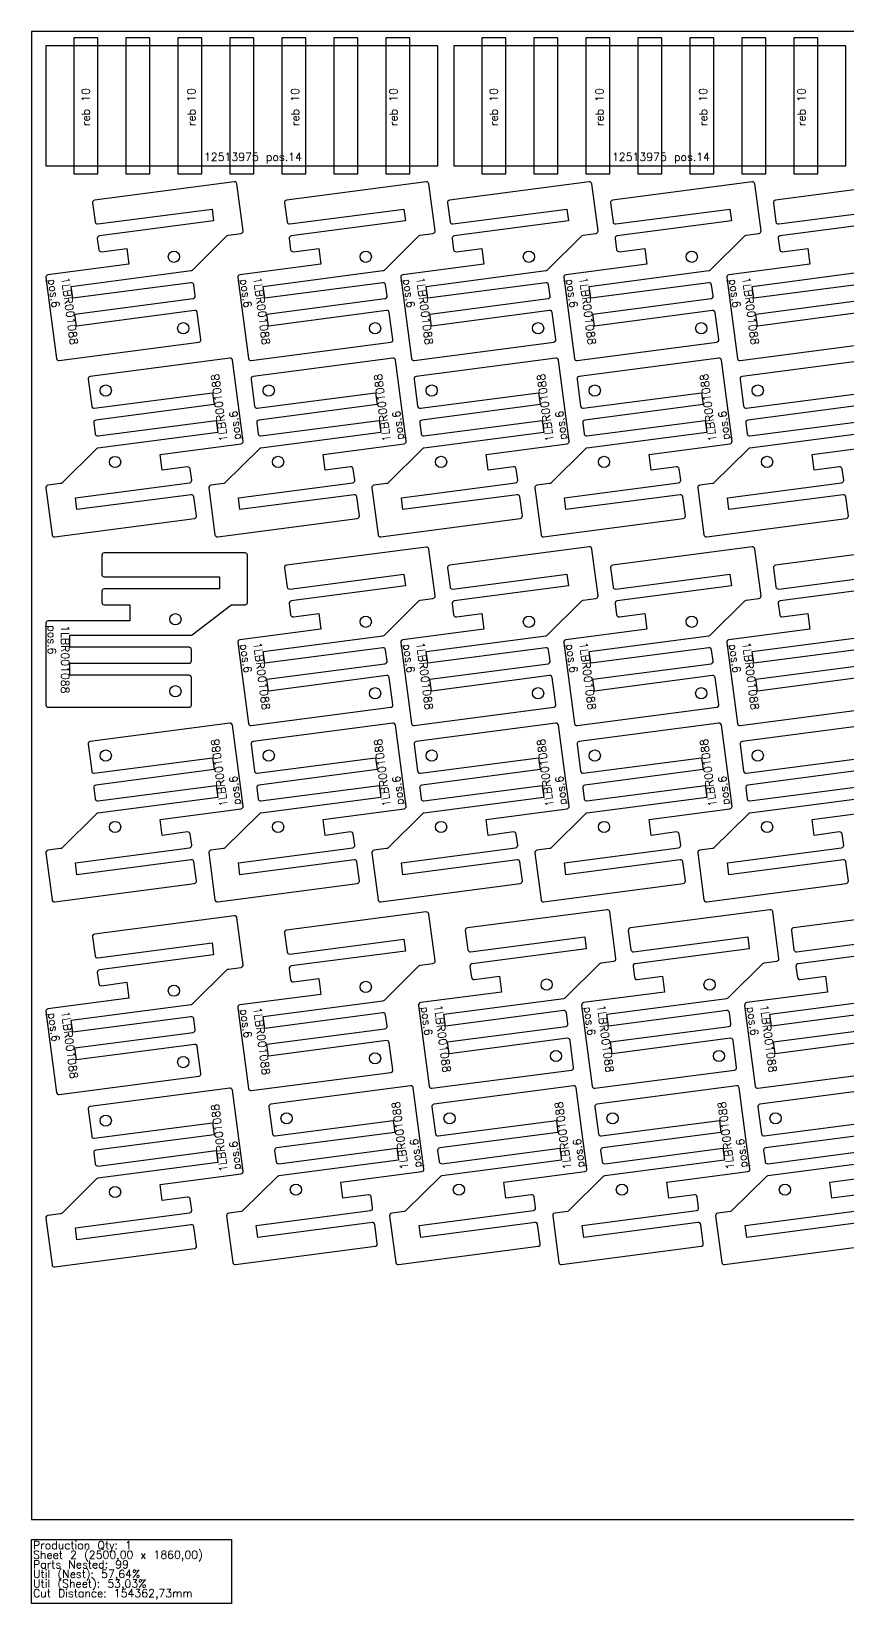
# Model space of a CAD drawing. Header units: millimetres. Extents: x 2625 to 5125, y -105 to 1860.
# Drawn here: x 2625 to 3645, y -105 to 1860 of the extents above; entities that cross this region are included whole.
import ezdxf

# ---------------------------------------------------------------- set-up
doc = ezdxf.new("R2010")
doc.units = ezdxf.units.MM
for name, color, linetype in [('1LBR001088', 7, 'Continuous'), ('Rebaixo', 6, 'Continuous'), ('sheet', 24, 'Continuous'), ('Stats', 7, 'Continuous'), ('Texto', 7, 'Continuous')]:
    doc.layers.add(name, color=color, linetype=linetype)
doc.styles.get("Standard").update_dxf_attribs({"font": 'txt.shx'})

msp = doc.modelspace()

# ---------------------------------------------------------------- linework, layer by layer
at = {"color": 1}
for points in [[(2643, 1692), (3133, 1692), (3133, 1842), (2643, 1842)], [(3153, 1692), (3643, 1692), (3643, 1842), (3153, 1842)]]:
    msp.add_lwpolyline(points, close=True, dxfattribs=at)
at = {"layer": '1LBR001088', "color": 32}
for points in [[(2701.4, 1645.7), (2704.5, 1621.9, 0.414214), (2707.9, 1619.4), (2850.7, 1638), (2852.6, 1623.2), (2709.9, 1604.5, 0.414214), (2707.3, 1601.1), (2709.1, 1587.2, 0.414214), (2712.5, 1584.7), (2744.2, 1588.8), (2746.8, 1569), (2645.6, 1555.7, 0.414214), (2643.1, 1552.4), (2656.3, 1451.2, 0.414214), (2659.7, 1448.7), (2834.2, 1471.5, 0.414214), (2836.7, 1474.9), (2832.3, 1508.6, 0.414214), (2829, 1511.2), (2681.2, 1491.8), (2679.3, 1506.7), (2827, 1526, 0.414214), (2829.6, 1529.4), (2827.8, 1543.3, 0.414214), (2824.4, 1545.9), (2676.7, 1526.5), (2674.7, 1541.4), (2824.5, 1561, 0.163912), (2826.2, 1561.8), (2869.4, 1604.6, -0.163912), (2871.1, 1605.4), (2887, 1607.5, 0.414214), (2889.5, 1610.9), (2881.9, 1669.4, 0.414214), (2878.5, 1671.9), (2704, 1649.1, 0.414214)], [(2941.3, 1645.7), (2944.5, 1621.9, 0.414214), (2947.8, 1619.4), (3090.6, 1638), (3092.5, 1623.2), (2949.8, 1604.5, 0.414214), (2947.2, 1601.1), (2949, 1587.2, 0.414214), (2952.4, 1584.7), (2984.1, 1588.8), (2986.7, 1569), (2885.5, 1555.7, 0.414214), (2883, 1552.4), (2896.2, 1451.2, 0.414214), (2899.6, 1448.7), (3074.1, 1471.5, 0.414214), (3076.7, 1474.9), (3072.2, 1508.6, 0.414214), (3068.9, 1511.2), (2921.1, 1491.8), (2919.2, 1506.7), (3066.9, 1526, 0.414214), (3069.5, 1529.4), (3067.7, 1543.3, 0.414214), (3064.3, 1545.9), (2916.6, 1526.5), (2914.7, 1541.4), (3064.4, 1561, 0.163912), (3066.1, 1561.8), (3109.3, 1604.6, -0.163912), (3111, 1605.4), (3126.9, 1607.5, 0.414214), (3129.5, 1610.9), (3121.8, 1669.4, 0.414214), (3118.4, 1671.9), (2943.9, 1649.1, 0.414214)], [(3145.1, 1645.7), (3148.2, 1621.9, 0.414214), (3151.5, 1619.4), (3294.3, 1638), (3296.3, 1623.2), (3153.5, 1604.5, 0.414214), (3150.9, 1601.1), (3152.7, 1587.2, 0.414214), (3156.1, 1584.7), (3187.8, 1588.8), (3190.4, 1569), (3089.3, 1555.7, 0.414214), (3086.7, 1552.4), (3099.9, 1451.2, 0.414214), (3103.3, 1448.7), (3277.8, 1471.5, 0.414214), (3280.4, 1474.9), (3276, 1508.6, 0.414214), (3272.6, 1511.2), (3124.9, 1491.8), (3122.9, 1506.7), (3270.7, 1526, 0.414214), (3273.2, 1529.4), (3271.4, 1543.3, 0.414214), (3268.1, 1545.9), (3120.3, 1526.5), (3118.4, 1541.4), (3268.1, 1561, 0.163912), (3269.8, 1561.8), (3313, 1604.6, -0.163912), (3314.7, 1605.4), (3330.6, 1607.5, 0.414214), (3333.2, 1610.9), (3325.5, 1669.4, 0.414214), (3322.2, 1671.9), (3147.6, 1649.1, 0.414214)], [(3348.8, 1645.7), (3351.9, 1621.9, 0.414214), (3355.3, 1619.4), (3498, 1638), (3500, 1623.2), (3357.2, 1604.5, 0.414214), (3354.6, 1601.1), (3356.4, 1587.2, 0.414214), (3359.8, 1584.7), (3391.5, 1588.8), (3394.1, 1569), (3293, 1555.7, 0.414214), (3290.4, 1552.4), (3303.6, 1451.2, 0.414214), (3307, 1448.7), (3481.5, 1471.5, 0.414214), (3484.1, 1474.9), (3479.7, 1508.6, 0.414214), (3476.3, 1511.2), (3328.6, 1491.8), (3326.6, 1506.7), (3474.4, 1526, 0.414214), (3477, 1529.4), (3475.1, 1543.3, 0.414214), (3471.8, 1545.9), (3324, 1526.5), (3322.1, 1541.4), (3471.8, 1561, 0.163912), (3473.5, 1561.8), (3516.7, 1604.6, -0.163912), (3518.5, 1605.4), (3534.3, 1607.5, 0.414214), (3536.9, 1610.9), (3529.2, 1669.4, 0.414214), (3525.9, 1671.9), (3351.4, 1649.1, 0.414214)], [(2831.2, 1254.6), (2828.1, 1278.4, 0.414214), (2824.7, 1280.9), (2681.9, 1262.3), (2680, 1277.1), (2822.7, 1295.8, 0.414214), (2825.3, 1299.2), (2823.5, 1313.1, 0.414214), (2820.1, 1315.6), (2788.4, 1311.5), (2785.8, 1331.3), (2887, 1344.6, 0.414214), (2889.5, 1347.9), (2876.3, 1449.1, 0.414214), (2872.9, 1451.6), (2698.4, 1428.8, 0.414214), (2695.9, 1425.4), (2700.3, 1391.7, 0.414214), (2703.6, 1389.1), (2851.4, 1408.5), (2853.3, 1393.6), (2705.6, 1374.3, 0.414214), (2703, 1370.9), (2704.8, 1357, 0.414214), (2708.2, 1354.4), (2855.9, 1373.8), (2857.9, 1358.9), (2708.1, 1339.3, 0.163912), (2706.4, 1338.5), (2663.2, 1295.7, -0.163912), (2661.5, 1294.9), (2645.6, 1292.8, 0.414214), (2643.1, 1289.4), (2650.7, 1230.9, 0.414214), (2654.1, 1228.4), (2828.6, 1251.2, 0.414214)], [(3034.9, 1254.6), (3031.8, 1278.4, 0.414214), (3028.4, 1280.9), (2885.6, 1262.3), (2883.7, 1277.1), (3026.5, 1295.8, 0.414214), (3029.1, 1299.2), (3027.2, 1313.1, 0.414214), (3023.9, 1315.7), (2992.1, 1311.5), (2989.5, 1331.3), (3090.7, 1344.6, 0.414214), (3093.3, 1347.9), (3080, 1449.1, 0.414214), (3076.7, 1451.7), (2902.2, 1428.8, 0.414214), (2899.6, 1425.5), (2904, 1391.7, 0.414214), (2907.3, 1389.2), (3055.1, 1408.5), (3057, 1393.6), (2909.3, 1374.3, 0.414214), (2906.7, 1370.9), (2908.5, 1357, 0.414214), (2911.9, 1354.4), (3059.6, 1373.8), (3061.6, 1358.9), (2911.9, 1339.3, 0.163912), (2910.1, 1338.5), (2866.9, 1295.7, -0.163912), (2865.2, 1294.9), (2849.4, 1292.8, 0.414214), (2846.8, 1289.4), (2854.4, 1230.9, 0.414214), (2857.8, 1228.4), (3032.3, 1251.2, 0.414214)], [(3238.6, 1254.6), (3235.5, 1278.4, 0.414214), (3232.1, 1281), (3089.4, 1262.3), (3087.4, 1277.1), (3230.2, 1295.8, 0.414214), (3232.8, 1299.2), (3231, 1313.1, 0.414214), (3227.6, 1315.7), (3195.9, 1311.5), (3193.3, 1331.3), (3294.4, 1344.6, 0.414214), (3297, 1347.9), (3283.8, 1449.1, 0.414214), (3280.4, 1451.7), (3105.9, 1428.8, 0.414214), (3103.3, 1425.5), (3107.7, 1391.7, 0.414214), (3111.1, 1389.2), (3258.8, 1408.5), (3260.8, 1393.6), (3113, 1374.3, 0.414214), (3110.4, 1370.9), (3112.2, 1357, 0.414214), (3115.6, 1354.5), (3263.4, 1373.8), (3265.3, 1358.9), (3115.6, 1339.3, 0.163912), (3113.9, 1338.5), (3070.7, 1295.7, -0.163912), (3068.9, 1294.9), (3053.1, 1292.8, 0.414214), (3050.5, 1289.5), (3058.2, 1231, 0.414214), (3061.5, 1228.4), (3236, 1251.2, 0.414214)], [(3442.3, 1254.6), (3439.2, 1278.4, 0.414214), (3435.9, 1281), (3293.1, 1262.3), (3291.1, 1277.1), (3433.9, 1295.8, 0.414214), (3436.5, 1299.2), (3434.7, 1313.1, 0.414214), (3431.3, 1315.7), (3399.6, 1311.5), (3397, 1331.3), (3498.1, 1344.6, 0.414214), (3500.7, 1347.9), (3487.5, 1449.1, 0.414214), (3484.1, 1451.7), (3309.6, 1428.8, 0.414214), (3307, 1425.5), (3311.4, 1391.7, 0.414214), (3314.8, 1389.2), (3462.5, 1408.5), (3464.5, 1393.6), (3316.7, 1374.3, 0.414214), (3314.2, 1370.9), (3316, 1357, 0.414214), (3319.3, 1354.5), (3467.1, 1373.8), (3469, 1358.9), (3319.3, 1339.3, 0.163912), (3317.6, 1338.5), (3274.4, 1295.7, -0.163912), (3272.7, 1294.9), (3256.8, 1292.8, 0.414214), (3254.2, 1289.5), (3261.9, 1231, 0.414214), (3265.2, 1228.4), (3439.7, 1251.2, 0.414214)], [(2713, 1205.3), (2713, 1181.3, 0.414214), (2716, 1178.3), (2860, 1178.3), (2860, 1163.3), (2716, 1163.3, 0.414214), (2713, 1160.3), (2713, 1146.3, 0.414214), (2716, 1143.3), (2748, 1143.3), (2748, 1123.3), (2646, 1123.3, 0.414214), (2643, 1120.3), (2643, 1018.3, 0.414214), (2646, 1015.3), (2822, 1015.3, 0.414214), (2825, 1018.3), (2825, 1052.3, 0.414214), (2822, 1055.3), (2673, 1055.3), (2673, 1070.3), (2822, 1070.3, 0.414214), (2825, 1073.3), (2825, 1087.3, 0.414214), (2822, 1090.3), (2673, 1090.3), (2673, 1105.3), (2824, 1105.3, 0.163912), (2825.8, 1105.9), (2874.2, 1142.7, -0.163912), (2876, 1143.3), (2892, 1143.3, 0.414214), (2895, 1146.3), (2895, 1205.3, 0.414214), (2892, 1208.3), (2716, 1208.3, 0.414214)], [(2941.3, 1189.4), (2944.5, 1165.6, 0.414214), (2947.8, 1163.1), (3090.6, 1181.7), (3092.5, 1166.9), (2949.8, 1148.2, 0.414214), (2947.2, 1144.8), (2949, 1130.9, 0.414214), (2952.4, 1128.4), (2984.1, 1132.5), (2986.7, 1112.7), (2885.5, 1099.4, 0.414214), (2883, 1096.1), (2896.2, 994.9, 0.414214), (2899.6, 992.4), (3074.1, 1015.2, 0.414214), (3076.7, 1018.6), (3072.2, 1052.3, 0.414214), (3068.9, 1054.9), (2921.1, 1035.5), (2919.2, 1050.4), (3066.9, 1069.7, 0.414214), (3069.5, 1073.1), (3067.7, 1087, 0.414214), (3064.3, 1089.6), (2916.6, 1070.2), (2914.7, 1085.1), (3064.4, 1104.7, 0.163912), (3066.1, 1105.5), (3109.3, 1148.3, -0.163912), (3111, 1149.1), (3126.9, 1151.2, 0.414214), (3129.5, 1154.6), (3121.8, 1213.1, 0.414214), (3118.4, 1215.6), (2943.9, 1192.8, 0.414214)], [(3145.1, 1189.5), (3148.2, 1165.7, 0.414214), (3151.5, 1163.1), (3294.3, 1181.8), (3296.3, 1166.9), (3153.5, 1148.2, 0.414214), (3150.9, 1144.8), (3152.7, 1130.9, 0.414214), (3156.1, 1128.4), (3187.8, 1132.5), (3190.4, 1112.7), (3089.3, 1099.4, 0.414214), (3086.7, 1096.1), (3099.9, 994.9, 0.414214), (3103.3, 992.4), (3277.8, 1015.2, 0.414214), (3280.4, 1018.6), (3276, 1052.3, 0.414214), (3272.6, 1054.9), (3124.9, 1035.5), (3122.9, 1050.4), (3270.7, 1069.7, 0.414214), (3273.2, 1073.1), (3271.4, 1087, 0.414214), (3268.1, 1089.6), (3120.3, 1070.2), (3118.4, 1085.1), (3268.1, 1104.7, 0.163912), (3269.8, 1105.5), (3313, 1148.3, -0.163912), (3314.7, 1149.1), (3330.6, 1151.2, 0.414214), (3333.2, 1154.6), (3325.5, 1213.1, 0.414214), (3322.2, 1215.7), (3147.6, 1192.8, 0.414214)], [(3348.8, 1189.5), (3351.9, 1165.7, 0.414214), (3355.3, 1163.1), (3498, 1181.8), (3500, 1166.9), (3357.2, 1148.2, 0.414214), (3354.6, 1144.8), (3356.4, 1130.9, 0.414214), (3359.8, 1128.4), (3391.5, 1132.5), (3394.1, 1112.7), (3293, 1099.4, 0.414214), (3290.4, 1096.1), (3303.6, 994.9, 0.414214), (3307, 992.4), (3481.5, 1015.2, 0.414214), (3484.1, 1018.6), (3479.7, 1052.3, 0.414214), (3476.3, 1054.9), (3328.6, 1035.5), (3326.6, 1050.4), (3474.4, 1069.7, 0.414214), (3477, 1073.1), (3475.1, 1087, 0.414214), (3471.8, 1089.6), (3324, 1070.2), (3322.1, 1085.1), (3471.8, 1104.7, 0.163912), (3473.5, 1105.5), (3516.7, 1148.3, -0.163912), (3518.5, 1149.1), (3534.3, 1151.2, 0.414214), (3536.9, 1154.6), (3529.2, 1213.1, 0.414214), (3525.9, 1215.7), (3351.4, 1192.8, 0.414214)], [(2831.2, 798.3), (2828.1, 822.1, 0.414214), (2824.7, 824.7), (2681.9, 806), (2680, 820.8), (2822.7, 839.5, 0.414214), (2825.3, 842.9), (2823.5, 856.8, 0.414214), (2820.1, 859.4), (2788.4, 855.2), (2785.8, 875), (2887, 888.3, 0.414214), (2889.5, 891.6), (2876.3, 992.8, 0.414214), (2872.9, 995.4), (2698.4, 972.5, 0.414214), (2695.9, 969.2), (2700.3, 935.4, 0.414214), (2703.6, 932.9), (2851.4, 952.2), (2853.3, 937.3), (2705.6, 918, 0.414214), (2703, 914.6), (2704.8, 900.7, 0.414214), (2708.2, 898.2), (2855.9, 917.5), (2857.9, 902.6), (2708.1, 883, 0.163912), (2706.4, 882.2), (2663.2, 839.4, -0.163912), (2661.5, 838.6), (2645.6, 836.5, 0.414214), (2643.1, 833.2), (2650.7, 774.7, 0.414214), (2654.1, 772.1), (2828.6, 794.9, 0.414214)], [(3034.9, 798.3), (3031.8, 822.1, 0.414214), (3028.4, 824.7), (2885.6, 806), (2883.7, 820.8), (3026.5, 839.5, 0.414214), (3029.1, 842.9), (3027.2, 856.8, 0.414214), (3023.9, 859.4), (2992.1, 855.2), (2989.5, 875), (3090.7, 888.3, 0.414214), (3093.3, 891.6), (3080, 992.8, 0.414214), (3076.7, 995.4), (2902.2, 972.5, 0.414214), (2899.6, 969.2), (2904, 935.4, 0.414214), (2907.3, 932.9), (3055.1, 952.2), (3057, 937.3), (2909.3, 918, 0.414214), (2906.7, 914.6), (2908.5, 900.7, 0.414214), (2911.9, 898.2), (3059.6, 917.5), (3061.6, 902.6), (2911.9, 883, 0.163912), (2910.1, 882.2), (2866.9, 839.4, -0.163912), (2865.2, 838.6), (2849.4, 836.5, 0.414214), (2846.8, 833.2), (2854.4, 774.7, 0.414214), (2857.8, 772.1), (3032.3, 794.9, 0.414214)], [(3238.6, 798.3), (3235.5, 822.1, 0.414214), (3232.1, 824.7), (3089.4, 806), (3087.4, 820.9), (3230.2, 839.5, 0.414214), (3232.8, 842.9), (3231, 856.8, 0.414214), (3227.6, 859.4), (3195.9, 855.2), (3193.3, 875), (3294.4, 888.3, 0.414214), (3297, 891.6), (3283.8, 992.8, 0.414214), (3280.4, 995.4), (3105.9, 972.5, 0.414214), (3103.3, 969.2), (3107.7, 935.5, 0.414214), (3111.1, 932.9), (3258.8, 952.2), (3260.8, 937.3), (3113, 918, 0.414214), (3110.4, 914.6), (3112.2, 900.8, 0.414214), (3115.6, 898.2), (3263.4, 917.5), (3265.3, 902.6), (3115.6, 883, 0.163912), (3113.9, 882.2), (3070.7, 839.4, -0.163912), (3068.9, 838.6), (3053.1, 836.5, 0.414214), (3050.5, 833.2), (3058.2, 774.7, 0.414214), (3061.5, 772.1), (3236, 794.9, 0.414214)], [(3442.3, 798.3), (3439.2, 822.1, 0.414214), (3435.9, 824.7), (3293.1, 806), (3291.1, 820.9), (3433.9, 839.5, 0.414214), (3436.5, 842.9), (3434.7, 856.8, 0.414214), (3431.3, 859.4), (3399.6, 855.2), (3397, 875), (3498.1, 888.3, 0.414214), (3500.7, 891.6), (3487.5, 992.8, 0.414214), (3484.1, 995.4), (3309.6, 972.5, 0.414214), (3307, 969.2), (3311.4, 935.5, 0.414214), (3314.8, 932.9), (3462.5, 952.2), (3464.5, 937.3), (3316.7, 918, 0.414214), (3314.2, 914.6), (3316, 900.8, 0.414214), (3319.3, 898.2), (3467.1, 917.5), (3469, 902.6), (3319.3, 883, 0.163912), (3317.6, 882.2), (3274.4, 839.4, -0.163912), (3272.7, 838.6), (3256.8, 836.5, 0.414214), (3254.2, 833.2), (3261.9, 774.7, 0.414214), (3265.2, 772.1), (3439.7, 794.9, 0.414214)], [(2701.4, 728.4), (2704.5, 704.6, 0.414214), (2707.9, 702), (2850.7, 720.7), (2852.6, 705.8), (2709.9, 687.2, 0.414214), (2707.3, 683.8), (2709.1, 669.9, 0.414214), (2712.5, 667.3), (2744.2, 671.5), (2746.8, 651.6), (2645.6, 638.4, 0.414214), (2643.1, 635), (2656.3, 533.9, 0.414214), (2659.7, 531.3), (2834.2, 554.2, 0.414214), (2836.7, 557.5), (2832.3, 591.2, 0.414214), (2829, 593.8), (2681.2, 574.5), (2679.3, 589.4), (2827, 608.7, 0.414214), (2829.6, 612.1), (2827.8, 625.9, 0.414214), (2824.4, 628.5), (2676.7, 609.2), (2674.7, 624.1), (2824.5, 643.7, 0.163912), (2826.2, 644.5), (2869.4, 687.3, -0.163912), (2871.1, 688.1), (2887, 690.2, 0.414214), (2889.5, 693.5), (2881.9, 752, 0.414214), (2878.5, 754.6), (2704, 731.8, 0.414214)], [(2941.3, 733.2), (2944.5, 709.4, 0.414214), (2947.8, 706.8), (3090.6, 725.5), (3092.5, 710.6), (2949.8, 691.9, 0.414214), (2947.2, 688.5), (2949, 674.7, 0.414214), (2952.4, 672.1), (2984.1, 676.2), (2986.7, 656.4), (2885.5, 643.2, 0.414214), (2883, 639.8), (2896.2, 538.7, 0.414214), (2899.6, 536.1), (3074.1, 558.9, 0.414214), (3076.7, 562.3), (3072.2, 596, 0.414214), (3068.9, 598.6), (2921.1, 579.2), (2919.2, 594.1), (3066.9, 613.4, 0.414214), (3069.5, 616.8), (3067.7, 630.7, 0.414214), (3064.3, 633.3), (2916.6, 613.9), (2914.7, 628.8), (3064.4, 648.4, 0.163912), (3066.1, 649.2), (3109.3, 692, -0.163912), (3111, 692.8), (3126.9, 694.9, 0.414214), (3129.5, 698.3), (3121.8, 756.8, 0.414214), (3118.4, 759.4), (2943.9, 736.5, 0.414214)], [(3167.3, 736.1), (3170.4, 712.3, 0.414214), (3173.8, 709.7), (3316.6, 728.4), (3318.5, 713.5), (3175.7, 694.8, 0.414214), (3173.1, 691.4), (3175, 677.6, 0.414214), (3178.3, 675), (3210.1, 679.1), (3212.7, 659.3), (3111.5, 646.1, 0.414214), (3108.9, 642.7), (3122.2, 541.6, 0.414214), (3125.5, 539), (3300, 561.8, 0.414214), (3302.6, 565.2), (3298.2, 598.9, 0.414214), (3294.9, 601.5), (3147.1, 582.1), (3145.2, 597), (3292.9, 616.4, 0.414214), (3295.5, 619.7), (3293.7, 633.6, 0.414214), (3290.3, 636.2), (3142.6, 616.8), (3140.6, 631.7), (3290.3, 651.3, 0.163912), (3292.1, 652.2), (3335.3, 694.9, -0.163912), (3337, 695.7), (3352.8, 697.8, 0.414214), (3355.4, 701.2), (3347.8, 759.7, 0.414214), (3344.4, 762.3), (3169.9, 739.4, 0.414214)], [(3371, 736.1), (3374.1, 712.3, 0.414214), (3377.5, 709.7), (3520.3, 728.4), (3522.2, 713.5), (3379.5, 694.8, 0.414214), (3376.9, 691.4), (3378.7, 677.6, 0.414214), (3382.1, 675), (3413.8, 679.1), (3416.4, 659.3), (3315.2, 646.1, 0.414214), (3312.7, 642.7), (3325.9, 541.6, 0.414214), (3329.3, 539), (3503.8, 561.8, 0.414214), (3506.4, 565.2), (3501.9, 598.9, 0.414214), (3498.6, 601.5), (3350.8, 582.1), (3348.9, 597), (3496.6, 616.4, 0.414214), (3499.2, 619.7), (3497.4, 633.6, 0.414214), (3494, 636.2), (3346.3, 616.8), (3344.3, 631.7), (3494.1, 651.3, 0.163912), (3495.8, 652.2), (3539, 694.9, -0.163912), (3540.7, 695.7), (3556.6, 697.8, 0.414214), (3559.1, 701.2), (3551.5, 759.7, 0.414214), (3548.1, 762.3), (3373.6, 739.4, 0.414214)], [(2831.2, 342), (2828.1, 365.8, 0.414214), (2824.7, 368.4), (2681.9, 349.7), (2680, 364.6), (2822.7, 383.2, 0.414214), (2825.3, 386.6), (2823.5, 400.5, 0.414214), (2820.1, 403.1), (2788.4, 398.9), (2785.8, 418.7), (2887, 432, 0.414214), (2889.5, 435.3), (2876.3, 536.5, 0.414214), (2872.9, 539.1), (2698.4, 516.2, 0.414214), (2695.9, 512.9), (2700.3, 479.2, 0.414214), (2703.6, 476.6), (2851.4, 495.9), (2853.3, 481), (2705.6, 461.7, 0.414214), (2703, 458.3), (2704.8, 444.5, 0.414214), (2708.2, 441.9), (2855.9, 461.2), (2857.9, 446.3), (2708.1, 426.7, 0.163912), (2706.4, 425.9), (2663.2, 383.1, -0.163912), (2661.5, 382.3), (2645.6, 380.2, 0.414214), (2643.1, 376.9), (2650.7, 318.4, 0.414214), (2654.1, 315.8), (2828.6, 338.6, 0.414214)], [(3057.1, 344.9), (3054, 368.7, 0.414214), (3050.7, 371.3), (2907.9, 352.6), (2905.9, 367.5), (3048.7, 386.2, 0.414214), (3051.3, 389.5), (3049.5, 403.4, 0.414214), (3046.1, 406), (3014.4, 401.8), (3011.8, 421.7), (3112.9, 434.9, 0.414214), (3115.5, 438.3), (3102.3, 539.4, 0.414214), (3098.9, 542), (2924.4, 519.1, 0.414214), (2921.8, 515.8), (2926.2, 482.1, 0.414214), (2929.6, 479.5), (3077.3, 498.8), (3079.3, 483.9), (2931.5, 464.6, 0.414214), (2929, 461.3), (2930.8, 447.4, 0.414214), (2934.1, 444.8), (3081.9, 464.1), (3083.8, 449.2), (2934.1, 429.7, 0.163912), (2932.4, 428.8), (2889.2, 386.1, -0.163912), (2887.5, 385.2), (2871.6, 383.1, 0.414214), (2869, 379.8), (2876.7, 321.3, 0.414214), (2880, 318.7), (3054.6, 341.5, 0.414214)], [(3260.9, 344.9), (3257.7, 368.7, 0.414214), (3254.4, 371.3), (3111.6, 352.6), (3109.7, 367.5), (3252.4, 386.2, 0.414214), (3255, 389.5), (3253.2, 403.4, 0.414214), (3249.8, 406), (3218.1, 401.8), (3215.5, 421.7), (3316.7, 434.9, 0.414214), (3319.2, 438.3), (3306, 539.4, 0.414214), (3302.6, 542), (3128.1, 519.1, 0.414214), (3125.5, 515.8), (3130, 482.1, 0.414214), (3133.3, 479.5), (3281.1, 498.8), (3283, 483.9), (3135.3, 464.6, 0.414214), (3132.7, 461.3), (3134.5, 447.4, 0.414214), (3137.9, 444.8), (3285.6, 464.1), (3287.5, 449.2), (3137.8, 429.7, 0.163912), (3136.1, 428.8), (3092.9, 386.1, -0.163912), (3091.2, 385.2), (3075.3, 383.1, 0.414214), (3072.7, 379.8), (3080.4, 321.3, 0.414214), (3083.8, 318.7), (3258.3, 341.5, 0.414214)], [(3464.6, 344.9), (3461.5, 368.7, 0.414214), (3458.1, 371.3), (3315.3, 352.6), (3313.4, 367.5), (3456.2, 386.2, 0.414214), (3458.7, 389.5), (3456.9, 403.4, 0.414214), (3453.6, 406), (3421.8, 401.8), (3419.2, 421.7), (3520.4, 434.9, 0.414214), (3523, 438.3), (3509.7, 539.4, 0.414214), (3506.4, 542), (3331.8, 519.1, 0.414214), (3329.3, 515.8), (3333.7, 482.1, 0.414214), (3337, 479.5), (3484.8, 498.8), (3486.7, 483.9), (3339, 464.6, 0.414214), (3336.4, 461.3), (3338.2, 447.4, 0.414214), (3341.6, 444.8), (3489.3, 464.1), (3491.3, 449.2), (3341.6, 429.7, 0.163912), (3339.8, 428.8), (3296.6, 386.1, -0.163912), (3294.9, 385.2), (3279.1, 383.1, 0.414214), (3276.5, 379.8), (3284.1, 321.3, 0.414214), (3287.5, 318.7), (3462, 341.5, 0.414214)]]:
    msp.add_lwpolyline(points, format="xyb", close=True, dxfattribs=at)
for points in [[(3729.6, 1671.9), (3555.1, 1649.1, 0.414214), (3552.5, 1645.7), (3555.6, 1621.9, 0.414214), (3559, 1619.4), (3701.8, 1638)], [(3703.7, 1623.2), (3560.9, 1604.5, 0.414214), (3558.3, 1601.1), (3560.2, 1587.2, 0.414214), (3563.5, 1584.7), (3595.3, 1588.8), (3597.9, 1569), (3496.7, 1555.7, 0.414214), (3494.1, 1552.4), (3507.4, 1451.2, 0.414214), (3510.7, 1448.7), (3685.2, 1471.5, 0.414214)], [(3675.5, 1545.9), (3527.8, 1526.5), (3525.8, 1541.4), (3675.5, 1561, 0.163912)], [(3680, 1511.2), (3532.3, 1491.8), (3530.4, 1506.7), (3678.1, 1526, 0.414214)], [(3687.8, 1451.7), (3513.3, 1428.8, 0.414214), (3510.7, 1425.5), (3515.2, 1391.7, 0.414214), (3518.5, 1389.2), (3666.3, 1408.5)], [(3668.2, 1393.6), (3520.5, 1374.3, 0.414214), (3517.9, 1370.9), (3519.7, 1357, 0.414214), (3523.1, 1354.5), (3670.8, 1373.8)], [(3672.7, 1358.9), (3523, 1339.3, 0.163912), (3521.3, 1338.5), (3478.1, 1295.7, -0.163912), (3476.4, 1294.9), (3460.5, 1292.8, 0.414214), (3457.9, 1289.5), (3465.6, 1231, 0.414214), (3469, 1228.4), (3643.5, 1251.2, 0.414214), (3646.1, 1254.6), (3642.9, 1278.4, 0.414214), (3639.6, 1281), (3496.8, 1262.3), (3494.9, 1277.1), (3637.6, 1295.8, 0.414214), (3640.2, 1299.2), (3638.4, 1313.1, 0.414214), (3635, 1315.7), (3603.3, 1311.5), (3600.7, 1331.3), (3701.9, 1344.6, 0.414214)], [(3729.6, 1215.7), (3555.1, 1192.8, 0.414214), (3552.5, 1189.5), (3555.6, 1165.7, 0.414214), (3559, 1163.1), (3701.8, 1181.8)], [(3703.7, 1166.9), (3560.9, 1148.2, 0.414214), (3558.3, 1144.8), (3560.2, 1130.9, 0.414214), (3563.5, 1128.4), (3595.3, 1132.5), (3597.9, 1112.7), (3496.7, 1099.4, 0.414214), (3494.1, 1096.1), (3507.4, 994.9, 0.414214), (3510.7, 992.4), (3685.2, 1015.2, 0.414214)], [(3675.5, 1089.6), (3527.8, 1070.2), (3525.8, 1085.1), (3675.5, 1104.7, 0.163912)], [(3680, 1054.9), (3532.3, 1035.5), (3530.4, 1050.4), (3678.1, 1069.7, 0.414214)], [(3687.8, 995.4), (3513.3, 972.5, 0.414214), (3510.7, 969.2), (3515.2, 935.5, 0.414214), (3518.5, 932.9), (3666.3, 952.2)], [(3668.2, 937.3), (3520.5, 918, 0.414214), (3517.9, 914.6), (3519.7, 900.8, 0.414214), (3523.1, 898.2), (3670.8, 917.5)], [(3672.7, 902.6), (3523, 883, 0.163912), (3521.3, 882.2), (3478.1, 839.4, -0.163912), (3476.4, 838.6), (3460.5, 836.5, 0.414214), (3457.9, 833.2), (3465.6, 774.7, 0.414214), (3469, 772.1), (3643.5, 794.9, 0.414214), (3646.1, 798.3), (3642.9, 822.1, 0.414214), (3639.6, 824.7), (3496.8, 806), (3494.9, 820.9), (3637.6, 839.5, 0.414214), (3640.2, 842.9), (3638.4, 856.8, 0.414214), (3635, 859.4), (3603.3, 855.2), (3600.7, 875), (3701.9, 888.3, 0.414214)], [(3751.9, 762.3), (3577.3, 739.4, 0.414214), (3574.8, 736.1), (3577.9, 712.3, 0.414214), (3581.2, 709.7), (3724, 728.4)], [(3726, 713.5), (3583.2, 694.8, 0.414214), (3580.6, 691.4), (3582.4, 677.6, 0.414214), (3585.8, 675), (3617.5, 679.1), (3620.1, 659.3), (3519, 646.1, 0.414214), (3516.4, 642.7), (3529.6, 541.6, 0.414214), (3533, 539), (3707.5, 561.8, 0.414214)], [(3697.8, 636.2), (3550, 616.8), (3548.1, 631.7), (3697.8, 651.3, 0.163912)], [(3702.3, 601.5), (3554.6, 582.1), (3552.6, 597), (3700.4, 616.4, 0.414214)], [(3710.1, 542), (3535.6, 519.1, 0.414214), (3533, 515.8), (3537.4, 482.1, 0.414214), (3540.8, 479.5), (3688.5, 498.8)], [(3690.4, 483.9), (3542.7, 464.6, 0.414214), (3540.1, 461.3), (3541.9, 447.4, 0.414214), (3545.3, 444.8), (3693, 464.1)], [(3695, 449.2), (3545.3, 429.7, 0.163912), (3543.6, 428.8), (3500.3, 386.1, -0.163912), (3498.6, 385.2), (3482.8, 383.1, 0.414214), (3480.2, 379.8), (3487.8, 321.3, 0.414214), (3491.2, 318.7), (3665.7, 341.5, 0.414214)], [(3657.3, 406), (3625.6, 401.8), (3623, 421.7), (3724.1, 434.9, 0.414214)], [(3661.8, 371.3), (3519, 352.6), (3517.1, 367.5), (3659.9, 386.2, 0.414214)]]:
    msp.add_lwpolyline(points, format="xyb", dxfattribs=at)
for centre in [(2803, 1578.4), (3042.9, 1578.4), (3246.7, 1578.4), (3450.4, 1578.4), (2814.7, 1489.1), (3054.6, 1489.1), (3258.3, 1489.1), (3462.1, 1489.1), (2717.9, 1411.2), (2921.6, 1411.2), (3125.3, 1411.2), (3329.1, 1411.2), (3532.8, 1411.2), (2729.6, 1321.9), (2933.3, 1322), (3137, 1322), (3340.7, 1322), (3544.5, 1322), (2805, 1125.3), (3042.9, 1122.1), (3246.7, 1122.1), (3450.4, 1122.1), (2805, 1035.3), (3054.6, 1032.8), (3258.3, 1032.8), (3462.1, 1032.8), (2717.9, 954.9), (2921.6, 954.9), (3125.3, 954.9), (3329.1, 954.9), (3532.8, 954.9), (2729.6, 865.7), (2933.3, 865.7), (3137, 865.7), (3340.7, 865.7), (3544.5, 865.7), (3042.9, 665.8), (3268.9, 668.7), (3472.6, 668.7), (2803, 661), (2814.7, 571.8), (3054.6, 576.5), (3280.6, 579.4), (3484.3, 579.4), (2717.9, 498.6), (2943.9, 501.5), (3147.6, 501.5), (3351.3, 501.5), (3555, 501.5), (2729.6, 409.4), (2955.5, 412.3), (3159.3, 412.3), (3363, 412.3), (3566.7, 412.3)]:
    msp.add_circle(centre, 7, dxfattribs=at)
at = {"layer": 'Rebaixo', "color": 1}
for points in [[(2678, 1682), (2708, 1682), (2708, 1852), (2678, 1852)], [(2743, 1682), (2773, 1682), (2773, 1852), (2743, 1852)], [(2808, 1682), (2838, 1682), (2838, 1852), (2808, 1852)], [(2873, 1682), (2903, 1682), (2903, 1852), (2873, 1852)], [(2938, 1682), (2968, 1682), (2968, 1852), (2938, 1852)], [(3003, 1682), (3033, 1682), (3033, 1852), (3003, 1852)], [(3068, 1682), (3098, 1682), (3098, 1852), (3068, 1852)], [(3188, 1682), (3218, 1682), (3218, 1852), (3188, 1852)], [(3253, 1682), (3283, 1682), (3283, 1852), (3253, 1852)], [(3318, 1682), (3348, 1682), (3348, 1852), (3318, 1852)], [(3383, 1682), (3413, 1682), (3413, 1852), (3383, 1852)], [(3448, 1682), (3478, 1682), (3478, 1852), (3448, 1852)], [(3513, 1682), (3543, 1682), (3543, 1852), (3513, 1852)], [(3578, 1682), (3608, 1682), (3608, 1852), (3578, 1852)]]:
    msp.add_lwpolyline(points, close=True, dxfattribs=at)
at = {"layer": 'sheet', "color": 7}
msp.add_lwpolyline([(2625, 0), (5125, 0), (5125, 1860), (2625, 1860)], close=True, dxfattribs=at)
at = {"layer": 'Stats', "color": 151}
msp.add_lwpolyline([(2625, -25), (2875, -25), (2875, -105), (2625, -105), (2625, -25)], close=True, dxfattribs=at)

# ---------------------------------------------------------------- texts
at = {"layer": 'Rebaixo', "color": 1, "char_height": 10, "attachment_point": 1, "rotation": 90}
for insert in [(2687.9, 1741.7), (2820, 1741.7), (2949.5, 1741.7), (3072.5, 1741.7), (3197.9, 1741.7), (3330, 1741.7), (3459.5, 1741.7), (3582.5, 1741.7)]:
    msp.add_mtext_dynamic_manual_height_columns('reb 10', width=81.56, gutter_width=12.5, heights=[0], dxfattribs=dict(at, insert=insert))
at = {"layer": 'Stats', "color": 60}
for s, p in [('Sheet 2 (2500,00 x 1860,00)', (2627, -49)), ('Production Qty: 1', (2627, -37)), ('Parts Nested: 99', (2627, -61)), ('Util (Nest): 57,64%', (2627, -73)), ('Util (Sheet): 53,03%', (2627, -85)), ('Cut Distance: 154362,73mm', (2627, -97))]:
    msp.add_text(s, height=10, dxfattribs=at).set_placement(p)
at = {"layer": 'Texto', "color": 1, "char_height": 10, "attachment_point": 1}
for insert in [(2840.6, 1708.2), (3350.6, 1708.2)]:
    msp.add_mtext_dynamic_manual_height_columns('12513975 pos.14', width=172.613, gutter_width=12.5, heights=[0], dxfattribs=dict(at, insert=insert))
at = {"layer": 'Texto', "color": 32, "char_height": 10, "width": 94.526, "attachment_point": 1}
for insert, rotation in [((2672.3, 1553.6), 277.4561), ((2912.3, 1553.6), 277.4561), ((3116, 1553.6), 277.4561), ((3319.7, 1553.6), 277.4561), ((3523.4, 1553.6), 277.4561), ((2860.3, 1346.7), 97.4561), ((3064, 1346.7), 97.4561), ((3267.7, 1346.7), 97.4561), ((3471.4, 1346.7), 97.4561), ((2672.2, 1117.8), 270), ((2912.3, 1097.3), 277.4561), ((3116, 1097.3), 277.4561), ((3319.7, 1097.3), 277.4561), ((3523.4, 1097.3), 277.4561), ((2860.3, 890.4), 97.4561), ((3064, 890.4), 97.4561), ((3267.7, 890.4), 97.4561), ((3471.4, 890.4), 97.4561), ((2672.3, 636.3), 277.4561), ((2912.3, 641), 277.4561), ((3138.2, 644), 277.4561), ((3341.9, 644), 277.4561), ((3545.7, 644), 277.4561), ((2860.3, 434.1), 97.4561), ((3086.2, 437), 97.4561), ((3289.9, 437), 97.4561), ((3493.7, 437), 97.4561)]:
    msp.add_mtext('{\\W1.945097; }1LBR001088 \\P{\\W7.975853; }pos.6', dxfattribs=dict(at, insert=insert, rotation=rotation))

doc.saveas('drawing.dxf')
